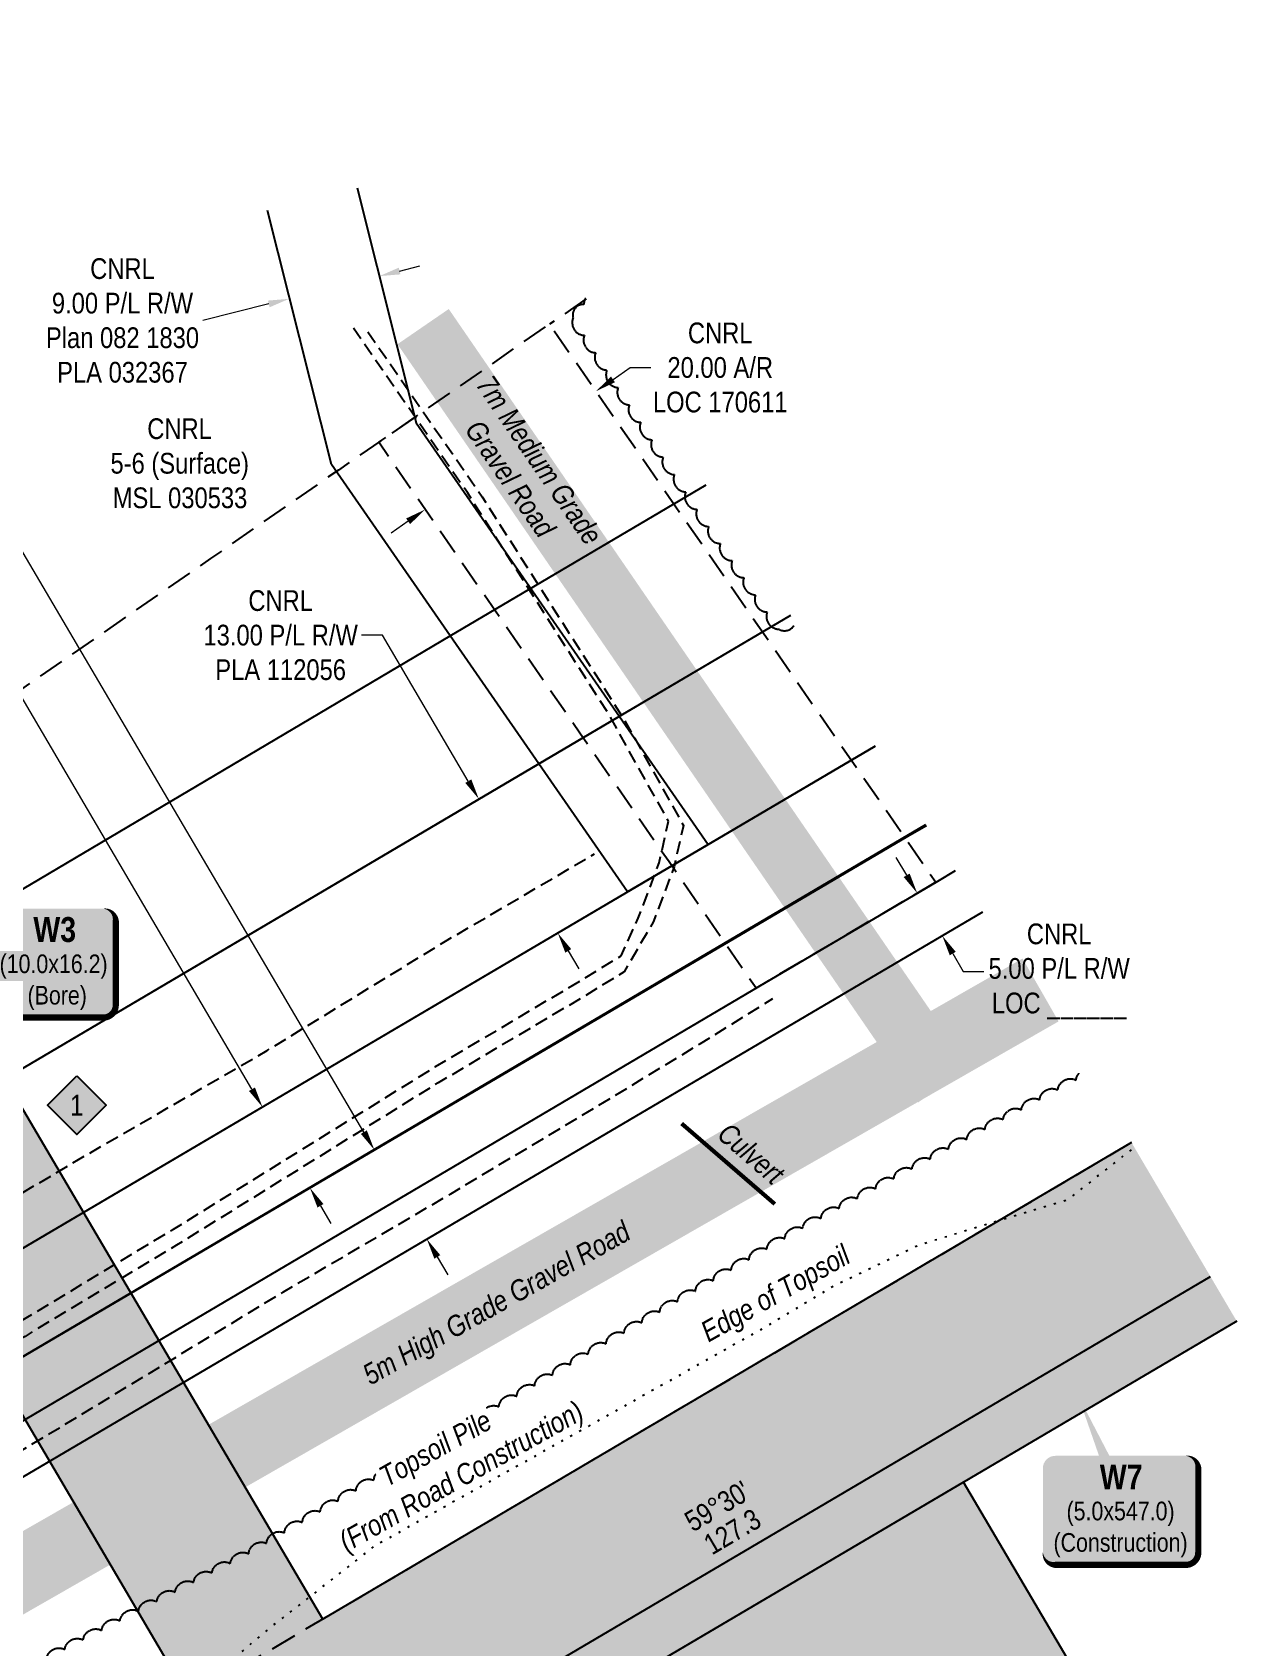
# Model space of a CAD drawing. Extents: x 355004 to 366534, y 6048595 to 6058688.
# Drawn here: x 356046 to 356627, y 6051576 to 6052354 of the extents above; entities that cross this region are included whole.
import ezdxf
from ezdxf.enums import TextEntityAlignment as Align

# ---------------------------------------------------------------- set-up
doc = ezdxf.new("R2010")
doc.units = 0
doc.header["$LTSCALE"] = 5
doc.header["$PDSIZE"] = 5
for name, pattern in [('0', [1, 1, 0]), ('foc-ACCESSROAD', [3.75, 2.5, -1.25]), ('foc-TOPO', [1, 0.2, -0.8]), ('UG_PIPE', [1.875, 1.25, -0.625])]:
    doc.linetypes.add(name, pattern=pattern)
doc.layers.get('Defpoints').update_dxf_attribs({"color": 9})
for name, color, linetype in [('AS-PIPE-UG', 44, 'UG_PIPE'), ('AS-ROADS', 254, 'Continuous'), ('C-AR', 13, 'foc-ACCESSROAD'), ('C-RW', 13, 'Continuous'), ('C-WS', 13, 'foc-ACCESSROAD'), ('L-BD1', 253, 'Continuous'), ('P-BORE', 7, 'Continuous'), ('P-PROPOSED', 10, 'Continuous'), ('P-PROPOSED-H', 21, 'Continuous'), ('P-TEMP-BLOCKS', 250, 'Continuous'), ('P-TEMP-BLUE', 146, 'Continuous'), ('T-BUSH', 110, '0'), ('T-GENERAL', 48, 'foc-TOPO')]:
    doc.layers.add(name, color=color, linetype=linetype)
for name, color, linetype, lineweight in [('C-AR-T', 13, 'Continuous', 9), ('C-RW-T', 13, 'Continuous', 9), ('C-WS-T', 13, 'Continuous', 9), ('T-TEXT', 48, 'Continuous', 18)]:
    doc.layers.add(name, color=color, linetype=linetype, lineweight=lineweight)
doc.layers.add('P-TEMP-BLUE-H', color=7, linetype='Continuous', true_color=0x99e6ff)
doc.styles.add('80', font='ARIALN.TTF', dxfattribs={"height": 10})
doc.styles.add('80CG', font='ARIALN.TTF', dxfattribs={"height": 10})
doc.styles.add('80L', font='ARIALN.TTF', dxfattribs={"height": 10})
doc.styles.add('BOLD', font='ARIALNB.TTF')
doc.styles.get("Standard").update_dxf_attribs({"font": 'ARIALN.TTF'})
doc.dimstyles.new('Compass 5 000', dxfattribs={"dimscale": 5, "dimtxt": 9, "dimasz": 2, "dimexe": 0.2, "dimexo": 0.0625, "dimgap": 0.5, "dimtad": 0, "dimtih": 1, "dimtoh": 1, "dimzin": 0, "dimdsep": 46, "dimtxsty": '80CG', "dimcen": 0.1, "dimse1": 1, "dimse2": 1, "dimclrd": 256, "dimclrt": 256, "dimaunit": 1, "dimadec": 4, "dimazin": 0, "dimtfac": 0.06, "dimtofl": 0, "dimtmove": 0, "dimatfit": 1, "dimfxl": 0.2, "dimtolj": 1, "dimtzin": 0, "dimlwd": -1, "dimarcsym": 0})

# ---------------------------------------------------------------- blocks, each defined once
blk = doc.blocks.new('*U435')
at = {"true_color": 0x99e6ff}
h = blk.add_hatch(color=141, dxfattribs=at)
edge = h.paths.add_edge_path()
edge.add_line((-24, -34.08), (24, -34.08))
edge.add_arc((24, -28.08), 6, 270, 360)
edge.add_line((30, -28.08), (30, 12.5))
edge.add_arc((24, 12.5), 6, 0, 90)
edge.add_line((24, 18.5), (-24, 18.5))
edge.add_arc((-24, 12.5), 6, 90, 180)
edge.add_line((-30, 12.5), (-30, -28.08))
edge.add_arc((-24, -28.08), 6, 180, 270)
at = {"color": 250, "flags": 128}
blk.add_lwpolyline([(-24, -34.08, 3, 3, 0), (24, -34.08, 3, 3, 0.414214), (30, -28.08, 3, 3, 0), (30, 12.5, 3, 0, 0.414214), (24, 18.5, 0, 0, 0), (-24, 18.5, 0, 0, 0.414214), (-30, 12.5, 0, 0, 0), (-30, -28.08, 0, 3, 0.414214)], format="xyseb", close=True, dxfattribs=at)
at = {"flags": 128}
blk.add_lwpolyline([(-15.76, -20.51, 0, 7.5, 0), (0, 0, 0, 0, 0)], format="xyseb", dxfattribs=at)
at = {"color": 250}
for tag, p, height, style in [('TEMP_AREA_W1_001', (-9.21, 2.24), 12, 'BOLD'), ('ENTER_TEXT_001', (-30.66, -12.62), 9, '80')]:
    blk.add_attdef(tag, p, '', height=height, dxfattribs=dict(at, style=style))
blk = doc.blocks.new('*D532')
at = {"layer": 'C-AR-T', "transparency": 16777216}
for p, q in [((356326.25, 6052186.95), (356334.47, 6052192.64)), ((356334.47, 6052192.64), (356344.47, 6052192.64)), ((356227.4, 6052118.51), (356219.18, 6052112.82))]:
    blk.add_line(p, q, dxfattribs=at)
at = {"layer": 'C-AR-T', "linetype": 'Continuous', "transparency": 16777216}
for points in [[(356325.3, 6052188.32), (356327.2, 6052185.58), (356318.03, 6052181.25)], [(356226.46, 6052119.88), (356228.35, 6052117.14), (356235.63, 6052124.2)]]:
    blk.add_solid(points, dxfattribs=at)
at = {"layer": 'Defpoints', "color": 0, "linetype": 'Continuous', "transparency": 16777216}
for p in [(356318.03, 6052181.25), (356320.45, 6052177.75), (356238.05, 6052120.7)]:
    blk.add_point(p, dxfattribs=at)
at = {"layer": 'C-AR-T', "linetype": 'Continuous', "transparency": 16777216, "insert": (356377.98, 6052192.64), "char_height": 10, "attachment_point": 5, "style": '80CG', "bg_fill": 3, "box_fill_scale": 1.1, "bg_fill_color": 256, "bg_fill_true_color": 13158600, "bg_fill_transparency": 0}
blk.add_mtext('\\A1;CNRL\\P20.00 A/R\\PLOC 170611', dxfattribs=at)
blk = doc.blocks.new('*D534')
at = {"layer": 'C-RW-T', "transparency": 16777216}
for p, q in [((356223.27, 6052239.23), (356232.97, 6052241.67)), ((356160.2, 6052223.37), (356128.31, 6052215.34))]:
    blk.add_line(p, q, dxfattribs=at)
for points in [[(356222.87, 6052240.85), (356223.68, 6052237.62), (356213.58, 6052236.79)], [(356159.8, 6052224.98), (356160.61, 6052221.75), (356169.9, 6052225.81)]]:
    blk.add_solid(points, dxfattribs=at)
at = {"layer": 'Defpoints', "color": 0, "transparency": 16777216}
for p in [(356183.99, 6052354.4), (356140.32, 6052343.41), (356169.9, 6052225.81)]:
    blk.add_point(p, dxfattribs=at)
at = {"layer": 'C-RW-T', "transparency": 16777216, "insert": (356089.59, 6052215.34), "char_height": 10, "attachment_point": 5, "style": '80CG'}
blk.add_mtext('\\A1;CNRL\\P9.00 P/L R/W\\PPlan 082 1830\\PPLA 032367', dxfattribs=at)
blk = doc.blocks.new('*D537')
at = {"layer": 'C-RW-T', "transparency": 16777216}
for p, q in [((356016.99, 6052145.12), (356006.99, 6052145.12)), ((356206.06, 6051823.85), (356016.99, 6052145.12)), ((356241.48, 6051763.65), (356246.56, 6051755.03))]:
    blk.add_line(p, q, dxfattribs=at)
at = {"layer": 'C-RW-T', "linetype": 'Continuous', "transparency": 16777216}
for points in [[(356207.49, 6051824.69), (356204.62, 6051823), (356211.13, 6051815.23)], [(356242.92, 6051764.5), (356240.05, 6051762.81), (356236.41, 6051772.27)]]:
    blk.add_solid(points, dxfattribs=at)
at = {"layer": 'Defpoints', "color": 0, "linetype": 'Continuous', "transparency": 16777216}
for p in [(356192.08, 6051804.02), (356236.41, 6051772.27), (356217.36, 6051761.06)]:
    blk.add_point(p, dxfattribs=at)
at = {"layer": 'C-RW-T', "linetype": 'Continuous', "transparency": 16777216, "insert": (355967.91, 6052145.12), "char_height": 10, "attachment_point": 5, "style": '80CG'}
blk.add_mtext('\\A1;CNRL\\P10.00 P/L R/W\\PPlan 022 2073\\PPLA 002731', dxfattribs=at)
blk = doc.blocks.new('*D538')
at = {"layer": 'C-RW-T', "transparency": 16777216}
for p, q in [((356020.07, 6052069.12), (356010.07, 6052069.12)), ((356152.06, 6051844.55), (356020.07, 6052069.12)), ((356185.11, 6051788.32), (356190.18, 6051779.7))]:
    blk.add_line(p, q, dxfattribs=at)
at = {"layer": 'C-RW-T', "linetype": 'Continuous', "transparency": 16777216}
for points in [[(356153.5, 6051845.39), (356150.63, 6051843.7), (356157.13, 6051835.93)], [(356186.55, 6051789.17), (356183.67, 6051787.48), (356180.04, 6051796.95)]]:
    blk.add_solid(points, dxfattribs=at)
at = {"layer": 'Defpoints', "color": 0, "linetype": 'Continuous', "transparency": 16777216}
for p in [(356114.26, 6051810.73), (356180.04, 6051796.95), (356137.17, 6051771.75)]:
    blk.add_point(p, dxfattribs=at)
at = {"layer": 'C-RW-T', "linetype": 'Continuous', "transparency": 16777216, "insert": (355972.12, 6052069.12), "char_height": 10, "attachment_point": 5, "style": '80CG'}
blk.add_mtext('\\A1;CNRL\\P9.00 P/L R/W\\PPlan 062 8361\\PPLA 031402', dxfattribs=at)
blk = doc.blocks.new('*D539')
at = {"layer": 'C-RW-T', "transparency": 16777216}
for p, q in [((356214.98, 6052063.53), (356204.98, 6052063.53)), ((356256.44, 6051993.15), (356214.98, 6052063.53)), ((356304.66, 6051911.28), (356309.74, 6051902.67))]:
    blk.add_line(p, q, dxfattribs=at)
at = {"layer": 'C-RW-T', "linetype": 'Continuous', "transparency": 16777216}
for points in [[(356257.88, 6051993.99), (356255, 6051992.3), (356261.52, 6051984.53)], [(356306.1, 6051912.13), (356303.23, 6051910.44), (356299.59, 6051919.9)]]:
    blk.add_solid(points, dxfattribs=at)
at = {"layer": 'Defpoints', "color": 0, "linetype": 'Continuous', "transparency": 16777216}
for p in [(356452.12, 6052096.81), (356490.19, 6052032.18), (356299.59, 6051919.9)]:
    blk.add_point(p, dxfattribs=at)
at = {"layer": 'C-RW-T', "linetype": 'Continuous', "transparency": 16777216, "insert": (356165.9, 6052063.53), "char_height": 10, "attachment_point": 5, "style": '80CG'}
blk.add_mtext('\\A1;CNRL\\P13.00 P/L R/W\\PPLA 112056', dxfattribs=at)
blk = doc.blocks.new('*U540')
at = {"true_color": 0x99e6ff}
h = blk.add_hatch(color=141, dxfattribs=at)
edge = h.paths.add_edge_path()
edge.add_line((-31.5, -34.13), (31.5, -34.13))
edge.add_arc((31.5, -28.13), 6, 270, 360)
edge.add_line((37.5, -28.13), (37.5, 12.5))
edge.add_arc((31.5, 12.5), 6, 0, 90)
edge.add_line((31.5, 18.5), (-31.5, 18.5))
edge.add_arc((-31.5, 12.5), 6, 90, 180)
edge.add_line((-37.5, 12.5), (-37.5, -28.13))
edge.add_arc((-31.5, -28.13), 6, 180, 270)
at = {"flags": 128}
blk.add_lwpolyline([(-20.57, 47.74, 0, 7.5, 0), (0, 0, 0, 0, 0)], format="xyseb", dxfattribs=at)
at = {"color": 250, "flags": 128}
blk.add_lwpolyline([(-31.5, -34.13, 3, 3, 0), (31.5, -34.13, 3, 3, 0.414214), (37.5, -28.13, 3, 3, 0), (37.5, 12.5, 3, 0, 0.414214), (31.5, 18.5, 0, 0, 0), (-31.5, 18.5, 0, 0, 0.414214), (-37.5, 12.5, 0, 0, 0), (-37.5, -28.13, 0, 3, 0.414214)], format="xyseb", close=True, dxfattribs=at)
at = {"color": 250}
for tag, p, height, style in [('TEMP_AREA_W1_001', (-9.21, 2.24), 12, 'BOLD'), ('ENTER_TEXT_001', (-30.66, -12.62), 9, '80')]:
    blk.add_attdef(tag, p, '', height=height, dxfattribs=dict(at, style=style))
blk = doc.blocks.new('30M BUFFER DISP')
h = blk.add_hatch(color=70)
h.dxf.hatch_style = 1
h.paths.add_polyline_path([(0, 14.14), (14.14, 0), (0, -14.14), (-14.14, 0)])
blk.add_lwpolyline([(0, 14.14), (14.14, 0), (0, -14.14), (-14.14, 0)], close=True)
at = {"color": 235, "style": '80L'}
blk.add_attdef('DISURBANCE', text='', height=10, dxfattribs=at).set_placement((0, 0), align=Align.MIDDLE_CENTER)
blk = doc.blocks.new('*D672')
at = {"layer": 'C-RW-T', "transparency": 16777216}
for p, q in [((356467.94, 6051947.73), (356462.87, 6051956.35)), ((356490.15, 6051909.99), (356495.22, 6051901.37)), ((356495.22, 6051901.37), (356505.22, 6051901.37))]:
    blk.add_line(p, q, dxfattribs=at)
for points in [[(356469.37, 6051948.58), (356466.5, 6051946.89), (356473.01, 6051939.12)], [(356491.59, 6051910.84), (356488.71, 6051909.15), (356485.08, 6051918.61)]]:
    blk.add_solid(points, dxfattribs=at)
at = {"layer": 'Defpoints', "color": 0, "transparency": 16777216}
for p in [(356471.31, 6051938.11), (356483.37, 6051917.61), (356485.08, 6051918.61)]:
    blk.add_point(p, dxfattribs=at)
at = {"layer": 'C-RW-T', "transparency": 16777216, "insert": (356541.5, 6051901.37), "char_height": 10, "attachment_point": 5, "style": '80CG'}
blk.add_mtext('\\A1;CNRL\\P5.00 P/L R/W\\PLOC ______', dxfattribs=at)

msp = doc.modelspace()

# ---------------------------------------------------------------- hatches: boundary and pattern name
at = {"layer": 'P-PROPOSED-H'}
h = msp.add_hatch(color=256, dxfattribs=at)
h.dxf.hatch_style = 1
h.paths.add_polyline_path([(356614.47, 6051754.211), (356576.408, 6051818.805), (356186.181, 6051588.866), (355956.629, 6051978.985), (355854.171, 6051908.012), (355596.276, 6051766.882), (355855.763, 6051832.177), (355930.499, 6051875.552), (356159.609, 6051486.185)])
at = {"layer": 'P-TEMP-BLUE-H'}
h = msp.add_hatch(color=256, dxfattribs=at)
h.dxf.hatch_style = 1
h.paths.add_polyline_path([(356627.157, 6051732.679), (356614.47, 6051754.211), (356159.609, 6051486.185), (356172.336, 6051464.677)])
h = msp.add_hatch(color=256, dxfattribs=at)
h.dxf.hatch_style = 1
h.paths.add_polyline_path([(356313.055, 6051373.55), (356571.435, 6051525.799), (356495.31, 6051654.988), (356236.931, 6051502.739)])

# ---------------------------------------------------------------- linework, layer by layer
at = {"layer": 'AS-PIPE-UG', "flags": 128}
for points in [[(355626.996, 6051590.885), (355729.287, 6051612.641), (355826.567, 6051633.091), (355898.097, 6051658.161), (355945.142, 6051679.896), (356041.232, 6051733.141), (356114.272, 6051777.066), (356240.602, 6051855.446), (356310.247, 6051896.701), (356330.212, 6051908.921), (356338.461, 6051927.075), (356348.556, 6051953.79), (356353.021, 6051973.83), (356324.411, 6052025.04), (356255.976, 6052132.325), (356200.836, 6052211.91)], [(356207.992, 6052209.891), (356263.132, 6052130.306), (356331.567, 6052023.021), (356360.177, 6051971.811), (356355.712, 6051951.771), (356345.617, 6051925.056), (356331.567, 6051901.116), (356311.602, 6051888.896), (356241.957, 6051847.641), (356115.627, 6051769.261), (356042.587, 6051725.336), (355946.497, 6051672.091), (355899.452, 6051650.356), (355827.922, 6051625.286), (355730.642, 6051604.836), (355628.351, 6051583.08)], [(355620.566, 6051655.395), (355757.422, 6051676.501), (355797.087, 6051683.461), (355847.632, 6051692.531), (355900.807, 6051711.561), (355941.702, 6051736.106), (356008.542, 6051775.196), (356075.137, 6051814.576), (356159.422, 6051863.206), (356245.452, 6051915.996), (356317.342, 6051958.056)], [(355632.016, 6051534.145), (355710.632, 6051548.586), (355807.172, 6051568.501), (355891.577, 6051593.681), (355968.807, 6051627.111), (356059.182, 6051681.226), (356167.317, 6051746.871), (356248.037, 6051794.136), (356326.427, 6051841.021), (356368.457, 6051866.606), (356403.357, 6051888.276)]]:
    msp.add_lwpolyline(points, dxfattribs=at)
at = {"layer": 'AS-ROADS', "flags": 128}
for points, const_width in [([(356485.833, 6051846.676), (356234.641, 6052212.425)], 29.99), ([(356532.525, 6051892.434), (355969.897, 6051570.202), (355821.311, 6051519.59), (355715.811, 6051482.595), (355562.916, 6051449.54), (355542.691, 6051434.155)], 34.988)]:
    msp.add_lwpolyline(points, dxfattribs=dict(at, const_width=const_width))
at = {"layer": 'C-AR', "flags": 128}
msp.add_lwpolyline([(356482.002, 6051944.42), (356395.256, 6051893.272), (356379.089, 6051916.803), (356353.272, 6051954.194), (356310.278, 6052016.251), (356213.208, 6052156.625), (356295.631, 6052213.59), (356482.002, 6051944.42)], close=True, dxfattribs=at)
msp.add_lwpolyline([(356576.408, 6051818.805), (356121.586, 6051550.803), (356078.523, 6051525.429), (356001.012, 6051484.039), (355643.333, 6051393.204), (355580.086, 6051377.143), (355546.33, 6051368.572), (355493.569, 6051355.174), (355491.007, 6051357.55), (355382.258, 6051458.31), (355338.672, 6051498.695), (355292.471, 6051541.519), (355274.579, 6051558.098), (355234.099, 6051595.804), (355203.121, 6051624.32), (355173.144, 6051652.095), (355105.414, 6051732.196)], dxfattribs=at)
at = {"layer": 'C-RW', "flags": 128}
for points in [[(356202.846, 6052279.373), (356231.346, 6052165.962), (356329.365, 6052024.391), (356372.126, 6051962.63), (356354.583, 6051952.296), (356333.262, 6051939.736), (356290.516, 6052001.475), (356190.511, 6052145.915), (356159.506, 6052268.403)], [(356411.941, 6052073.117), (355884.536, 6051762.105), (355730.453, 6051723.197), (355722.992, 6051752.381), (355505.316, 6051697.607), (355494.339, 6051741.232), (355855.763, 6051832.177), (355995.081, 6051913.636), (356247.706, 6052063.307), (356371.192, 6052136.127)], [(356411.948, 6052073.106), (356290.516, 6052001.475), (355884.536, 6051762.105), (355589.561, 6051687.88), (355611.052, 6051674.116), (355671.689, 6051638.421), (355679.049, 6051633.179), (355913.718, 6051692.6), (356332.461, 6051939.265), (356354.583, 6051952.296), (356371.319, 6051962.155), (356440.968, 6052003.182), (356452.7, 6052010.093)], [(356452.7, 6052010.093), (355913.718, 6051692.6), (355676.39, 6051632.506), (355687.61, 6051588.941), (355931.003, 6051650.571), (356477.15, 6051972.285)], [(355166.853, 6051433.674), (355338.672, 6051498.695), (355483.849, 6051536.739), (355513.533, 6051544.275), (355542.607, 6051551.487), (355573.533, 6051559.305), (355588.508, 6051563.356), (355687.61, 6051588.941), (355931.003, 6051650.571), (356382.006, 6051915.651), (356468.529, 6051966.544), (356477.458, 6051971.81)], [(355221.752, 6051830.441), (355283.437, 6051757.49), (355409.576, 6051640.618), (355469.704, 6051584.887), (355513.533, 6051544.275), (355536.342, 6051523.139), (355548.529, 6051526.234), (355561.666, 6051529.57), (355629.079, 6051546.688), (355693.733, 6051563.108), (355942.426, 6051626.267), (356396.66, 6051894.1), (356482.966, 6051944.988), (356491.536, 6051950.041)], [(356504.479, 6051930.027), (355950.261, 6051603.872), (355699.745, 6051539.623), (355640.328, 6051524.325), (355554.556, 6051502.429), (355550.027, 6051501.3), (355382.258, 6051458.31), (355350.958, 6051450.289), (355357.227, 6051425.604), (355193.373, 6051363.596)]]:
    msp.add_lwpolyline(points, dxfattribs=at)
at = {"layer": 'C-WS', "flags": 128}
for points in [[(356313.234, 6052225.745), (356295.631, 6052213.59)], [(356229.846, 6052168.128), (356214.27, 6052157.339), (356193.733, 6052143.202), (356132.065, 6052100.559), (356049.764, 6052043.685), (355854.171, 6051908.012), (355717.911, 6052104.927)]]:
    msp.add_lwpolyline(points, dxfattribs=at)
at = {"layer": 'P-PROPOSED', "flags": 128}
msp.add_lwpolyline([(356576.408, 6051818.805), (356186.181, 6051588.866), (355956.629, 6051978.985), (355854.171, 6051908.012), (355596.276, 6051766.882), (355855.763, 6051832.177), (355930.499, 6051875.552), (356159.609, 6051486.185), (356614.47, 6051754.211)], dxfattribs=at)
msp.add_lwpolyline([(356576.408, 6051818.805), (356186.181, 6051588.866), (355956.629, 6051978.985), (355854.171, 6051908.012), (355596.276, 6051766.882), (355855.763, 6051832.177), (355930.499, 6051875.552), (356159.609, 6051486.185), (356614.47, 6051754.211)], dxfattribs=at)
at = {"layer": 'P-TEMP-BLUE', "flags": 128}
msp.add_lwpolyline([(356627.157, 6051732.679), (356172.336, 6051464.677), (356159.609, 6051486.185), (356614.47, 6051754.211)], dxfattribs=at)
msp.add_lwpolyline([(356313.055, 6051373.55), (356571.435, 6051525.799), (356495.31, 6051654.988), (356236.931, 6051502.739)], close=True, dxfattribs=at)
at = {"layer": 'T-BUSH', "flags": 128}
for points in [[(356312.943, 6052226.204, 0.1327787), (356312.204, 6052223.105, 0.5205671), (356307, 6052216.62, 0.5205671), (356312.433, 6052208.224, 0.5205671), (356317.866, 6052199.829, 0.5205671), (356323.299, 6052191.433, 0.5205671), (356328.732, 6052183.038, 0.5205671), (356334.165, 6052174.643, 0.5205671), (356339.598, 6052166.247, 0.5205671), (356345.03, 6052157.852, 0.5205671), (356350.463, 6052149.456, 0.5205671), (356355.896, 6052141.061, 0.5205671), (356361.329, 6052132.666, 0.5205671), (356366.762, 6052124.27, 0.5205671), (356372.375, 6052115.995, 0.5205671), (356378.066, 6052107.772, 0.5205671), (356383.756, 6052099.549, 0.5205671), (356389.414, 6052091.303, 0.5205671), (356395.023, 6052083.025, 0.5205671), (356400.633, 6052074.747, 0.5205671), (356406.243, 6052066.468, 0.3981479), (356413.538, 6052068.203)], [(355760.744, 6051357.288, -0.5205671), (355757.935, 6051366.886, -0.5205671), (355755.126, 6051376.483, -0.5205671), (355752.318, 6051386.081, -0.5205671), (355754.196, 6051394.953, -0.5205671), (355759.775, 6051403.253, -0.5205671), (355765.353, 6051411.552, -0.5205671), (355770.931, 6051419.852, -0.5205671), (355777.88, 6051426.617, -0.5205671), (355786.753, 6051431.23, -0.5205671), (355795.625, 6051435.843, -0.5205671), (355804.498, 6051440.456, -0.5205671), (355813.37, 6051445.069, -0.5205671), (355822.243, 6051449.682, -0.5205671), (355831.115, 6051454.295, -0.5205671), (355839.988, 6051458.908, -0.5205671), (355848.86, 6051463.521, -0.5205671), (355857.732, 6051468.134, -0.5205671), (355866.605, 6051472.747, -0.5205671), (355875.477, 6051477.359, -0.5205671), (355884.35, 6051481.972, -0.5205671), (355893.222, 6051486.585, -0.5205671), (355902.095, 6051491.198, -0.5205671), (355910.967, 6051495.811, -0.5205671), (355919.838, 6051500.427, -0.5205671), (355928.709, 6051505.043, -0.5205671), (355937.58, 6051509.658, -0.5205671), (355946.451, 6051514.274, -0.5205671), (355955.323, 6051518.89, -0.5205671), (355964.194, 6051523.505, -0.5205671), (355973.065, 6051528.121, -0.5205671), (355981.936, 6051532.737, -0.5205671), (355990.807, 6051537.352, -0.5205671), (355999.678, 6051541.968, -0.5205671), (356008.549, 6051546.584, -0.5205671), (356017.42, 6051551.199, -0.5205671), (356026.291, 6051555.815, -0.5205671), (356035.162, 6051560.431, -0.5205671), (356044.033, 6051565.046, -0.5205671), (356052.904, 6051569.662, -0.5205671), (356061.775, 6051574.278, -0.5205671), (356070.646, 6051578.893, -0.5205671), (356079.517, 6051583.509, -0.5205671), (356088.388, 6051588.125, -0.5205671), (356097.259, 6051592.74, -0.5205671), (356106.131, 6051597.356, -0.5205671), (356115.002, 6051601.971, -0.5205671), (356123.873, 6051606.587, -0.5205671), (356132.744, 6051611.203, -0.5205671), (356141.615, 6051615.818, -0.5205671), (356150.486, 6051620.434, -0.5205671), (356159.11, 6051625.495, -0.5205671), (356167.731, 6051630.563, -0.5205671), (356176.352, 6051635.63, -0.5205671), (356184.973, 6051640.698, -0.5205671), (356193.594, 6051645.766, -0.5205671), (356202.215, 6051650.833, -0.5205671), (356210.835, 6051655.901, -0.5205671), (356219.456, 6051660.969, -0.5205671), (356228.077, 6051666.036, -0.5205671), (356236.698, 6051671.104, -0.5205671), (356245.319, 6051676.171, -0.5205671), (356253.94, 6051681.239, -0.5205671), (356262.561, 6051686.307, -0.5205671), (356271.181, 6051691.374, -0.5205671), (356279.802, 6051696.442, -0.5205671), (356288.423, 6051701.509, -0.5205671), (356297.044, 6051706.577, -0.5205671), (356305.665, 6051711.645, -0.5205671), (356314.286, 6051716.712, -0.5205671), (356322.907, 6051721.78, -0.5205671), (356331.528, 6051726.848, -0.5205671), (356340.148, 6051731.915, -0.5205671), (356348.769, 6051736.983, -0.5205671), (356357.39, 6051742.05, -0.5205671), (356366.011, 6051747.118, -0.5205671), (356374.632, 6051752.186, -0.5205671), (356383.253, 6051757.253, -0.5205671), (356391.874, 6051762.321, -0.5205671), (356400.494, 6051767.388, -0.5205671), (356409.115, 6051772.456, -0.5205671), (356417.761, 6051777.48, -0.5205671), (356426.553, 6051782.245, -0.5205671), (356435.344, 6051787.01, -0.5205671), (356444.136, 6051791.775, -0.5205671), (356452.928, 6051796.54, -0.5205671), (356461.719, 6051801.306, -0.5205671), (356470.511, 6051806.071, -0.5205671), (356479.303, 6051810.836, -0.5205671), (356488.094, 6051815.601, -0.5205671), (356496.886, 6051820.366, -0.5205671), (356505.678, 6051825.131, -0.5205671), (356514.469, 6051829.897, -0.5205671), (356523.261, 6051834.662, -0.5205671), (356532.052, 6051839.427, -0.5205671), (356540.844, 6051844.192, -0.5205671), (356549.636, 6051848.957, -0.1487544), (356551.051, 6051852.217, -0.1487544)]]:
    msp.add_lwpolyline(points, format="xyb", dxfattribs=at)
at = {"layer": 'T-GENERAL', "flags": 128}
msp.add_lwpolyline([(356576.222, 6051815.348), (356545.424, 6051791.123), (356473.924, 6051769.343), (356432.634, 6051749.513), (356400.179, 6051730.008), (356210.829, 6051623.958), (356158.129, 6051582.673), (356079.524, 6051515.373), (356024.594, 6051497.783), (355957.934, 6051473.918), (355844.229, 6051428.798)], dxfattribs=at)
at = {"layer": 'T-TEXT', "const_width": 1.999, "flags": 128}
msp.add_lwpolyline([(356404.309, 6051789.16), (356359.349, 6051827.99)], dxfattribs=at)

# ---------------------------------------------------------------- block references
at = {"layer": 'P-BORE', "xscale": 0.99966497, "yscale": 0.99966497, "zscale": 0.99966497}
msp.add_blockref('30M BUFFER DISP', (356067.521, 6051836.85), dxfattribs=at).add_auto_attribs({'DISURBANCE': '1'})
at = {"layer": 'P-TEMP-BLOCKS'}
ref = msp.add_blockref('*U435', (356056.361, 6051913.172), dxfattribs=dict(at, xscale=0.99966497, yscale=0.99966497, zscale=0.99966497))
ref.add_attrib('TEMP_AREA_W1_001', 'W3', (356046.599, 6051915.599), dxfattribs={"layer": '0', "color": 250, "height": 11.996, "style": 'BOLD'})
ref.add_attrib('ENTER_TEXT_001', '(10.0x16.2)', (356030.294, 6051900.552), dxfattribs={"layer": '0', "color": 250, "height": 8.99699, "style": '80'})
ref.add_attrib('ENTER_TEXT_002', ' (Bore)', (356040.926, 6051885.404), dxfattribs={"layer": '0', "color": 250, "height": 8.997, "style": '80'})
ref = msp.add_blockref('*U540', (356571.124, 6051649.202), dxfattribs=dict(at, xscale=0.99966497, yscale=0.99966497, zscale=0.99966497))
ref.add_attrib('TEMP_AREA_W1_001', 'W7', (356561.104, 6051651.466), dxfattribs={"layer": '0', "color": 250, "height": 11.996, "style": 'BOLD'})
ref.add_attrib('ENTER_TEXT_001', '(5.0x547.0)', (356545.057, 6051636.583), dxfattribs={"layer": '0', "color": 250, "height": 8.99699, "style": '80'})
ref.add_attrib('ENTER_TEXT_002', '(Construction)', (356538.766, 6051621.429), dxfattribs={"layer": '0', "color": 250, "height": 8.99699, "style": '80'})

# ---------------------------------------------------------------- texts
at = {"layer": 'C-WS-T', "insert": (356079.923, 6052168.168), "char_height": 9.99676, "attachment_point": 1, "style": '80L'}
msp.add_mtext_dynamic_manual_height_columns('\\pi21.62931;CNRL\\P\\pi3.88268;5-6 (Surface)\\P\\pi4.94645;MSL 030533', width=73.44665, gutter_width=50, heights=[0], dxfattribs=at)
at = {"layer": 'L-BD1'}
for s, p in [("59°30'", (356376.56, 6051643.433)), ('127.3', (356383.792, 6051631.16))]:
    msp.add_text(s, height=9.9966, rotation=30.508587, dxfattribs=at).set_placement(p, align=Align.MIDDLE_CENTER)
at = {"layer": 'T-TEXT', "char_height": 9.99341, "attachment_point": 1, "style": '80L'}
for s, width, insert, rotation in [('\\pi0.55035;{\\fArial Narrow|b0|i1|c0|p34;Culvert}', 36.81384, (356381.983, 6051829.531), 319.184177), ('\\pi9.0788;{\\fArial Narrow|b0|i1|c0|p34;5m High Grade Gravel Road}', 162.91884, (356196.38, 6051705.794), 29.375529), ('\\pi41.69711;{\\fArial Narrow|b0|i1|c0|p34;Edge of Topsoil}', 162.91884, (356331.081, 6051710.546), 29.375529)]:
    msp.add_mtext_dynamic_manual_height_columns(s, width=width, gutter_width=49.983, heights=[0], dxfattribs=dict(at, insert=insert, rotation=rotation))
at = {"layer": 'T-TEXT', "insert": (356192.838, 6051629.8), "char_height": 9.99341, "width": 131.73205, "attachment_point": 1, "rotation": 29.375529, "style": '80L'}
msp.add_mtext('{\\fArial Narrow|b0|i1|c0|p34;(From Road Construction)}', dxfattribs=at)

# ---------------------------------------------------------------- dimensions: what is measured, and where the dimension line sits
at = {"layer": 'C-RW-T', "color": 2, "linetype": 'Continuous'}
dim = msp.add_linear_dim(base=(356180.042, 6051796.945), p1=(356114.262, 6051810.732), p2=(356137.174, 6051771.75), angle=300.445184, text='CNRL\\P9.00 P/L R/W\\PPlan 062 8361\\PPLA 031402', dimstyle='Compass 5 000', override={"dimtxt": 10}, dxfattribs=at)
dim.commit()
dim.dimension.update_dxf_attribs({"geometry": '*D538', "text_midpoint": (355972.124, 6052069.123), "dimtype": 161})
at = {"layer": 'C-RW-T'}
dim = msp.add_aligned_dim(p1=(356471.306, 6051938.113), p2=(356483.374, 6051917.606), distance=1.977, text='CNRL\\P5.00 P/L R/W\\PLOC ______', dimstyle='Compass 5 000', dxfattribs=at)
dim.commit()
dim.dimension.update_dxf_attribs({"geometry": '*D672', "text_midpoint": (356541.504, 6051901.372)})

# ---------------------------------------------------------------- next in the draw order: texts
at = {"layer": 'T-TEXT', "insert": (356212.299, 6051661.189), "char_height": 9.99341, "width": 58.99014, "attachment_point": 1, "rotation": 29.375529, "style": '80L', "bg_fill": 3, "box_fill_scale": 1.15, "bg_fill_color": 256, "bg_fill_true_color": 256, "bg_fill_transparency": 0}
msp.add_mtext('{\\fArial Narrow|b0|i1|c0|p34;Topsoil Pile}', dxfattribs=at)

# ---------------------------------------------------------------- next in the draw order: dimensions: what is measured, and where the dimension line sits
at = {"layer": 'C-AR-T', "color": 2, "linetype": 'Continuous'}
dim = msp.add_linear_dim(base=(356318.026, 6052181.255), p1=(356238.055, 6052120.698), p2=(356320.454, 6052177.748), angle=34.697319, text='CNRL\\P20.00 A/R\\PLOC 170611', dimstyle='Compass 5 000', override={"dimtxt": 10, "dimtfill": 1}, dxfattribs=at)
dim.commit()
dim.dimension.update_dxf_attribs({"geometry": '*D532', "text_midpoint": (356377.982, 6052192.639), "dimtype": 161})

# ---------------------------------------------------------------- next in the draw order: texts
at = {"layer": 'T-TEXT', "insert": (356267.61, 6052190.567), "char_height": 9.99341, "attachment_point": 1, "rotation": 304.480821, "style": '80L'}
msp.add_mtext_dynamic_manual_height_columns('\\pi0.74187;{\\fArial Narrow|b0|i1|c0|p34;7m Medium Grade \\P\\pi15.49339;Gravel Road}', width=94.62147, gutter_width=49.983, heights=[0], dxfattribs=at)

# ---------------------------------------------------------------- next in the draw order: dimensions: what is measured, and where the dimension line sits
at = {"layer": 'C-RW-T'}
dim = msp.add_linear_dim(base=(356169.901, 6052225.806), p1=(356183.991, 6052354.398), p2=(356140.315, 6052343.411), angle=194.120797, text='CNRL\\P9.00 P/L R/W\\PPlan 082 1830\\PPLA 032367', dimstyle='Compass 5 000', override={"dimtxt": 10}, dxfattribs=at)
dim.commit()
dim.dimension.update_dxf_attribs({"geometry": '*D534', "text_midpoint": (356089.586, 6052215.342), "dimtype": 161})
at = {"layer": 'C-RW-T', "color": 2, "linetype": 'Continuous'}
dim = msp.add_linear_dim(base=(356236.411, 6051772.27), p1=(356192.079, 6051804.02), p2=(356217.361, 6051761.059), angle=300.476579, text='CNRL\\P10.00 P/L R/W\\PPlan 022 2073\\PPLA 002731', dimstyle='Compass 5 000', override={"dimtxt": 10}, dxfattribs=at)
dim.commit()
dim.dimension.update_dxf_attribs({"geometry": '*D537', "text_midpoint": (355967.908, 6052145.122), "dimtype": 161})
at = {"layer": 'C-RW-T', "color": 5, "linetype": 'Continuous'}
dim = msp.add_linear_dim(base=(356299.588, 6051919.9), p1=(356452.121, 6052096.811), p2=(356490.193, 6052032.179), angle=300.500704, text='CNRL\\P13.00 P/L R/W\\PPLA 112056', dimstyle='Compass 5 000', dxfattribs=at)
dim.commit()
dim.dimension.update_dxf_attribs({"geometry": '*D539', "text_midpoint": (356165.896, 6052063.534), "dimtype": 161})

doc.saveas('drawing.dxf')
